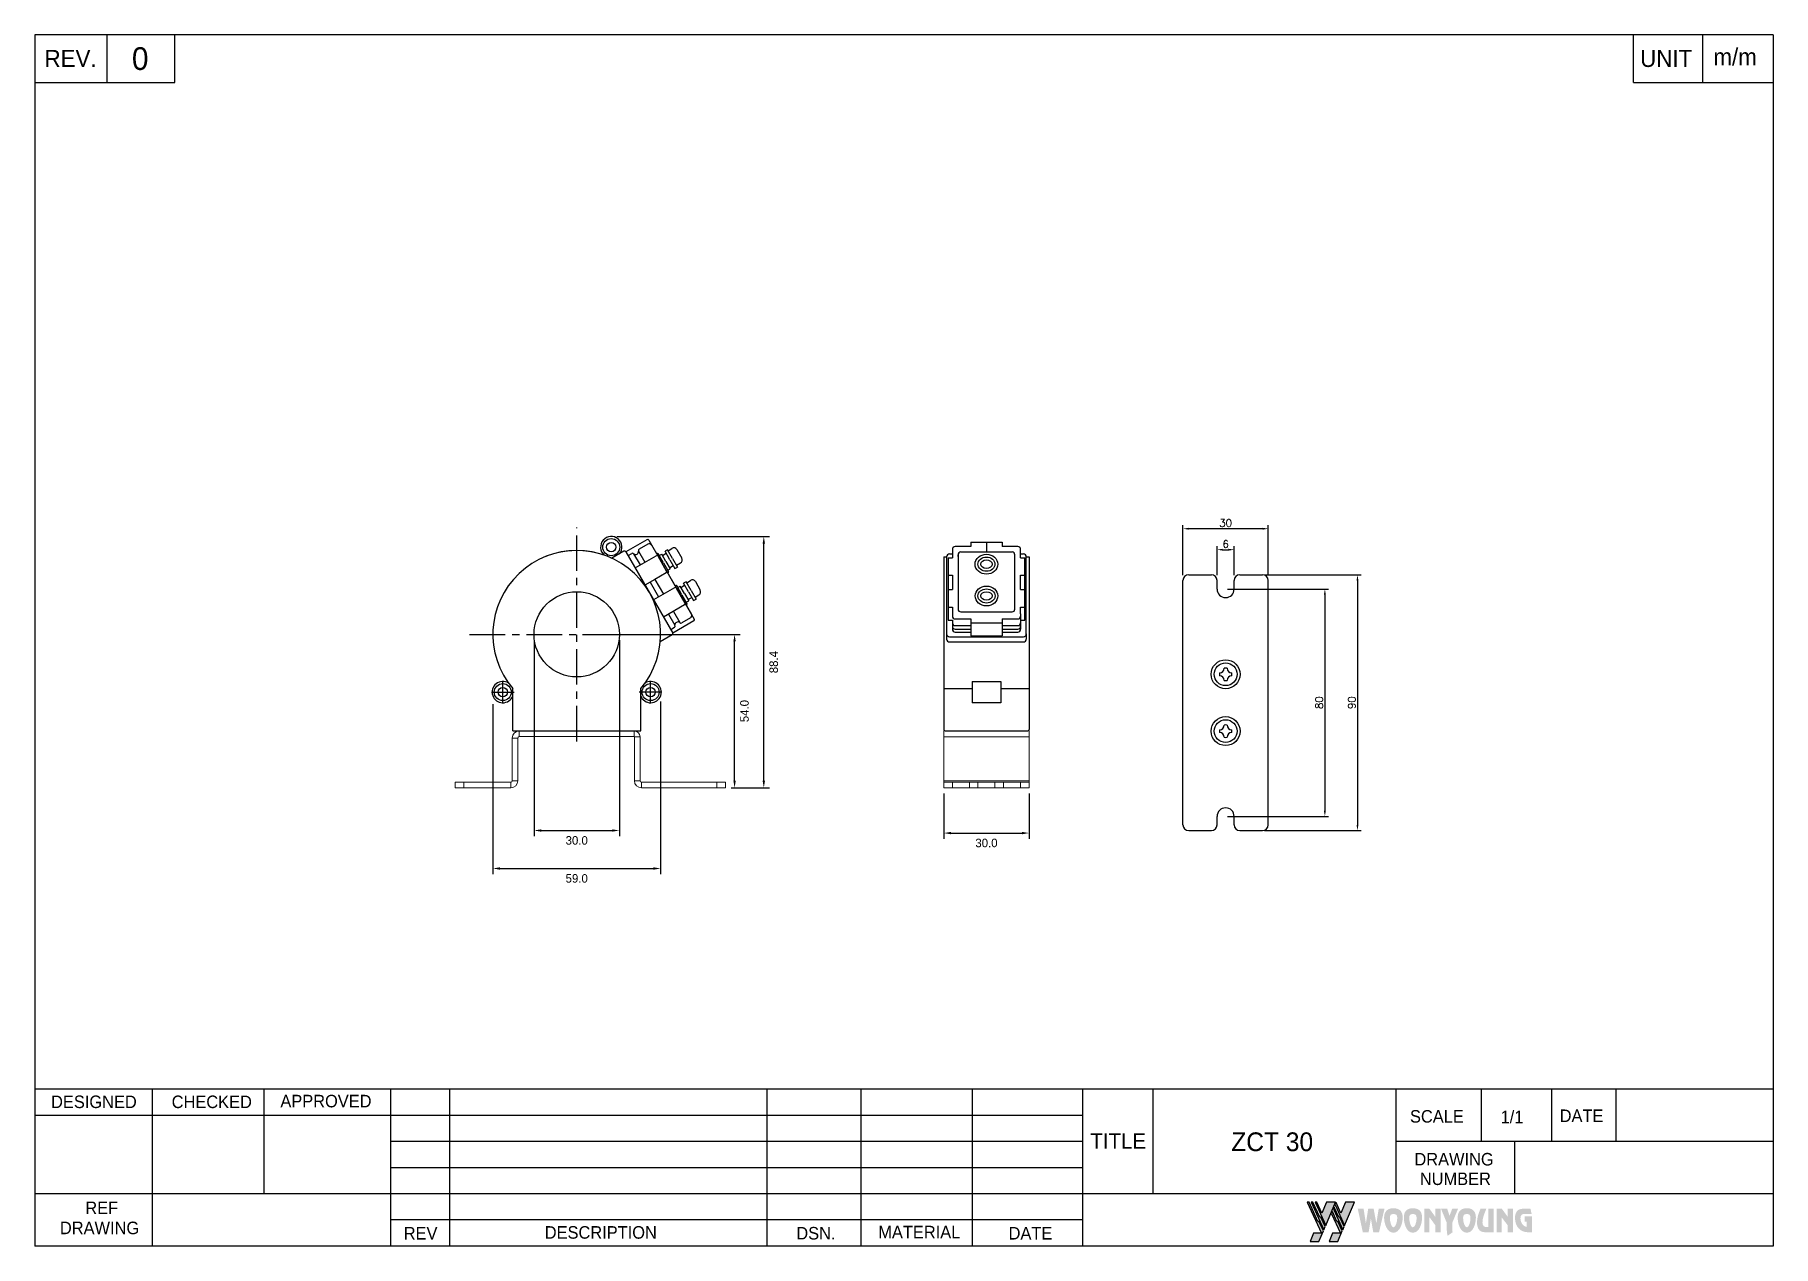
# Model space of a CAD drawing. Extents: x -85 to 526, y -59 to 368.
import ezdxf

# ---------------------------------------------------------------- set-up
doc = ezdxf.new("R2010")
doc.units = 0
doc.header["$LTSCALE"] = 10
doc.header["$PDMODE"] = 2
doc.header["$PDSIZE"] = -5
doc.linetypes.add('CENTER', pattern=[2, 1.25, -0.25, 0.25, -0.25])
doc.layers.get('0').update_dxf_attribs({"linetype": 'CONTINUOUS'})
doc.layers.get('DEFPOINTS').update_dxf_attribs({"linetype": 'CONTINUOUS'})
for name, color, linetype in [('_______1', 160, 'CONTINUOUS'), ('case', 7, 'CONTINUOUS'), ('Model', 3, 'CONTINUOUS'), ('단자판', 1, 'CONTINUOUS')]:
    doc.layers.add(name, color=color, linetype=linetype)
doc.styles.add('M', font='Gulim.ttf', dxfattribs={"height": 3})
doc.styles.add('ROMANS', font='romans.shx', dxfattribs={"height": 2.6})
doc.dimstyles.new('ISO-25', dxfattribs={"dimtxt": 2, "dimasz": 2, "dimexe": 1.25, "dimexo": 0.625, "dimgap": 0.7, "dimtad": 1, "dimrnd": 0.0005, "dimdsep": 46, "dimtxsty": 'ROMANS', "dimcen": 0, "dimclrd": 3, "dimclre": 3, "dimclrt": 4, "dimadec": 0, "dimazin": 0, "dimtfac": 1, "dimtmove": 0, "dimatfit": 3, "dimfxl": 0, "dimarcsym": 0})
doc.dimstyles.get("Standard").update_dxf_attribs({"dimtxt": 0.18, "dimasz": 0.18, "dimexe": 0.18, "dimexo": 0.0625, "dimgap": 0.09, "dimtad": 0, "dimtih": 1, "dimtoh": 1, "dimdec": 4, "dimzin": 0, "dimdsep": 46, "dimtxsty": 'Standard', "dimcen": 0.09, "dimadec": 0, "dimazin": 0, "dimtfac": 1, "dimtdec": 4, "dimtofl": 0, "dimtmove": 0, "dimatfit": 3, "dimfxl": 0, "dimtolj": 1, "dimtzin": 0, "dimarcsym": 0})

# ---------------------------------------------------------------- blocks, each defined once
blk = doc.blocks.new('*D3')
at = {"layer": 'DEFPOINTS', "color": 0}
for p in [(234.73, 102.71), (264.73, 102.71), (264.73, 86.79)]:
    blk.add_point(p, dxfattribs=at)
at = {"layer": 'Model', "lineweight": -2}
for p, q in [((234.73, 100.71), (234.73, 84.79)), ((264.73, 100.71), (264.73, 84.79)), ((237.23, 86.79), (262.23, 86.79))]:
    blk.add_line(p, q, dxfattribs=at)
at = {"layer": 'Model'}
for points in [[(237.23, 87.2), (237.23, 86.37), (234.73, 86.79)], [(262.23, 87.2), (262.23, 86.37), (264.73, 86.79)]]:
    blk.add_solid(points, dxfattribs=at)
at = {"layer": 'Model', "color": 2, "insert": (249.73, 83.29), "char_height": 3, "attachment_point": 5}
blk.add_mtext('\\A1;30.0', dxfattribs=at)
blk = doc.blocks.new('*D6')
at = {"layer": 'DEFPOINTS', "color": 0}
for p in [(90.6, 156.71), (120.6, 156.71), (120.6, 87.69)]:
    blk.add_point(p, dxfattribs=at)
at = {"layer": 'Model', "lineweight": -2}
for p, q in [((90.6, 154.71), (90.6, 85.69)), ((120.6, 154.71), (120.6, 85.69)), ((93.1, 87.69), (118.1, 87.69))]:
    blk.add_line(p, q, dxfattribs=at)
at = {"layer": 'Model'}
for points in [[(93.1, 88.1), (93.1, 87.27), (90.6, 87.69)], [(118.1, 88.1), (118.1, 87.27), (120.6, 87.69)]]:
    blk.add_solid(points, dxfattribs=at)
at = {"layer": 'Model', "color": 2, "insert": (105.6, 84.19), "char_height": 3, "attachment_point": 5}
blk.add_mtext('\\A1;30.0', dxfattribs=at)
blk = doc.blocks.new('*D7')
at = {"layer": 'DEFPOINTS', "color": 0}
for p in [(135.1, 135.04), (76.1, 134.13), (135.1, 74.32)]:
    blk.add_point(p, dxfattribs=at)
at = {"layer": 'Model', "lineweight": -2}
for p, q in [((76.1, 132.13), (76.1, 72.32)), ((135.1, 133.04), (135.1, 72.32)), ((78.6, 74.32), (132.6, 74.32))]:
    blk.add_line(p, q, dxfattribs=at)
at = {"layer": 'Model'}
for points in [[(78.6, 74.74), (78.6, 73.9), (76.1, 74.32)], [(132.6, 74.74), (132.6, 73.9), (135.1, 74.32)]]:
    blk.add_solid(points, dxfattribs=at)
at = {"layer": 'Model', "color": 2, "insert": (105.6, 70.82), "char_height": 3, "attachment_point": 5}
blk.add_mtext('\\A1;59.0', dxfattribs=at)
blk = doc.blocks.new('*D8')
at = {"layer": 'DEFPOINTS', "color": 0}
for p in [(105.6, 156.71), (161.13, 156.71), (157.9, 102.71)]:
    blk.add_point(p, dxfattribs=at)
at = {"layer": 'Model', "lineweight": -2}
for p, q in [((107.6, 156.71), (163.13, 156.71)), ((161.13, 105.21), (161.13, 154.21)), ((159.9, 102.71), (163.13, 102.71))]:
    blk.add_line(p, q, dxfattribs=at)
at = {"layer": 'Model'}
for points in [[(160.71, 154.21), (161.54, 154.21), (161.13, 156.71)], [(160.71, 105.21), (161.54, 105.21), (161.13, 102.71)]]:
    blk.add_solid(points, dxfattribs=at)
at = {"layer": 'Model', "color": 2, "insert": (164.63, 129.71), "char_height": 3, "attachment_point": 5, "rotation": 90}
blk.add_mtext('\\A1;54.0', dxfattribs=at)
blk = doc.blocks.new('*D9')
at = {"layer": 'DEFPOINTS', "color": 0}
for p in [(117.74, 191.14), (171.4, 191.14), (157.9, 102.71)]:
    blk.add_point(p, dxfattribs=at)
at = {"layer": 'Model', "lineweight": -2}
for p, q in [((119.74, 191.14), (173.4, 191.14)), ((171.4, 105.21), (171.4, 188.64)), ((159.9, 102.71), (173.4, 102.71))]:
    blk.add_line(p, q, dxfattribs=at)
at = {"layer": 'Model'}
for points in [[(170.99, 188.64), (171.82, 188.64), (171.4, 191.14)], [(170.99, 105.21), (171.82, 105.21), (171.4, 102.71)]]:
    blk.add_solid(points, dxfattribs=at)
at = {"layer": 'Model', "color": 2, "insert": (174.9, 146.93), "char_height": 3, "attachment_point": 5, "rotation": 90}
blk.add_mtext('\\A1;88.4', dxfattribs=at)
blk = doc.blocks.new('yyWOONYOUNG(단색)')
at = {"layer": '_______1'}
for points in [[(0.6, 0), (0, 0), (4.23, -9.26), (1.86, -9.26), (0.86, -11.7), (3.47, -11.7), (4.83, -8.59), (3.47, -5.73), (3.17, -5.73), (0.6, 0)], [(1.71, 0), (1.16, 0), (4.98, -8.23), (5.39, -7.25), (4.08, -4.51), (3.78, -4.51), (1.71, 0)], [(5.79, 0), (4.38, -3.29), (2.87, 0), (2.37, 0), (5.54, -6.95), (8.46, 0), (5.79, 0)], [(11.18, -6.95), (14.1, 0), (11.43, 0), (10.07, -3.29), (8.61, -0.12), (8.36, -0.8), (11.18, -6.95)], [(9.92, -9.26), (7.55, -9.26), (6.5, -11.7), (9.11, -11.7), (10.47, -8.59), (9.16, -5.73), (8.81, -5.73), (7.5, -2.8), (7.25, -3.47), (9.92, -9.26)], [(10.63, -8.23), (11.03, -7.25), (9.77, -4.51), (9.42, -4.51), (8.06, -1.46), (7.8, -2.07), (10.63, -8.23)], [(21.47, -8.98), (19.73, -8.98), (19.04, -4.87), (18.35, -8.98), (16.61, -8.98), (15.1, -1.94), (16.84, -1.94), (17.53, -6.32), (18.23, -1.94), (19.85, -1.94), (20.66, -6.32), (21.36, -1.94), (23.1, -1.94), (21.47, -8.98)], [(39.89, -8.98), (38.27, -8.98), (38.27, -6.86), (36.65, -4.6), (36.53, -4.6), (36.53, -8.98), (35.02, -8.98), (35.02, -1.94), (36.53, -1.94), (38.27, -4.33), (38.27, -1.94), (39.89, -1.94), (39.89, -8.98)], [(61.55, -8.98), (59.93, -8.98), (59.93, -6.86), (58.19, -4.6), (58.19, -8.98), (56.68, -8.98), (56.68, -1.94), (58.19, -1.94), (59.93, -4.33), (59.93, -1.94), (61.55, -1.94), (61.55, -8.98)]]:
    blk.add_hatch(color=7, dxfattribs=at).paths.add_polyline_path(points)
h = blk.add_hatch(color=7, dxfattribs=at)
edge = h.paths.add_edge_path(flags=16)
edge.add_spline(control_points=[(25.76, -9.12), (27.61, -9.12), (28.54, -6.46), (28.54, -4.6), (28.54, -3.13), (27.96, -1.8), (25.76, -1.8), (23.67, -1.8), (22.98, -3.13), (22.98, -4.6), (22.98, -6.46), (23.91, -9.12), (25.76, -9.12), (25.76, -9.12), (25.76, -9.12), (25.76, -9.12)], knot_values=[0, 0, 0, 0, 1, 1, 1, 2, 2, 2, 3, 3, 3, 4, 4, 4, 5, 5, 5, 5], degree=3, periodic=0)
edge = h.paths.add_edge_path()
edge.add_spline(control_points=[(25.76, -7.52), (25.18, -7.52), (24.72, -5.92), (24.72, -4.73), (24.72, -3.8), (24.95, -3.53), (25.76, -3.53), (26.57, -3.53), (26.92, -3.8), (26.92, -4.73), (26.92, -5.92), (26.34, -7.52), (25.76, -7.52), (25.76, -7.52), (25.76, -7.52), (25.76, -7.52)], knot_values=[0, 0, 0, 0, 1, 1, 1, 2, 2, 2, 3, 3, 3, 4, 4, 4, 5, 5, 5, 5], degree=3, periodic=0)
h = blk.add_hatch(color=7, dxfattribs=at)
edge = h.paths.add_edge_path(flags=16)
edge.add_spline(control_points=[(31.55, -9.12), (33.52, -9.12), (34.33, -6.46), (34.33, -4.6), (34.33, -3.13), (33.75, -1.8), (31.55, -1.8), (29.47, -1.8), (28.88, -3.13), (28.88, -4.6), (28.88, -6.46), (29.7, -9.12), (31.55, -9.12), (31.55, -9.12), (31.55, -9.12), (31.55, -9.12)], knot_values=[0, 0, 0, 0, 1, 1, 1, 2, 2, 2, 3, 3, 3, 4, 4, 4, 5, 5, 5, 5], degree=3, periodic=0)
edge = h.paths.add_edge_path()
edge.add_spline(control_points=[(31.55, -7.52), (30.97, -7.52), (30.51, -5.92), (30.51, -4.73), (30.51, -3.8), (30.85, -3.53), (31.55, -3.53), (32.36, -3.53), (32.71, -3.8), (32.71, -4.73), (32.71, -5.92), (32.24, -7.52), (31.55, -7.52), (31.55, -7.52), (31.55, -7.52), (31.55, -7.52)], knot_values=[0, 0, 0, 0, 1, 1, 1, 2, 2, 2, 3, 3, 3, 4, 4, 4, 5, 5, 5, 5], degree=3, periodic=0)
h = blk.add_hatch(color=7, dxfattribs=at)
edge = h.paths.add_edge_path()
edge.add_spline(control_points=[(43.36, -6.19), (43.36, -7.92), (43.36, -7.92), (43.36, -7.92), (43.36, -8.32), (43.36, -8.58), (43.48, -8.98), (41.97, -10.05), (41.97, -10.05), (41.97, -10.05), (41.86, -9.52), (41.74, -8.98), (41.74, -8.45), (41.74, -6.19), (41.74, -6.19), (41.74, -6.19), (40, -1.94), (40, -1.94), (40, -1.94), (41.86, -1.94), (41.86, -1.94), (41.86, -1.94), (42.55, -4.07), (42.55, -4.07), (42.55, -4.07), (43.36, -1.94), (43.36, -1.94), (43.36, -1.94), (45.1, -1.94), (45.1, -1.94), (45.1, -1.94), (45.1, -1.94), (43.36, -6.19), (43.36, -6.19)], knot_values=[0, 0, 0, 0, 1, 1, 1, 2, 2, 2, 3, 3, 3, 4, 4, 4, 5, 5, 5, 6, 6, 6, 7, 7, 7, 8, 8, 8, 9, 9, 9, 10, 10, 10, 11, 11, 11, 11], degree=3, periodic=0)
h = blk.add_hatch(color=7, dxfattribs=at)
edge = h.paths.add_edge_path(flags=16)
edge.add_spline(control_points=[(47.77, -9.12), (49.62, -9.12), (50.43, -6.46), (50.43, -4.6), (50.43, -3.13), (49.85, -1.8), (47.77, -1.8), (45.57, -1.8), (44.99, -3.13), (44.99, -4.6), (44.99, -6.46), (45.8, -9.12), (47.77, -9.12), (47.77, -9.12), (47.77, -9.12), (47.77, -9.12)], knot_values=[0, 0, 0, 0, 1, 1, 1, 2, 2, 2, 3, 3, 3, 4, 4, 4, 5, 5, 5, 5], degree=3, periodic=0)
edge = h.paths.add_edge_path()
edge.add_spline(control_points=[(47.77, -7.52), (47.07, -7.52), (46.61, -5.92), (46.61, -4.73), (46.61, -3.8), (46.95, -3.53), (47.77, -3.53), (48.46, -3.53), (48.81, -3.8), (48.81, -4.73), (48.81, -5.92), (48.34, -7.52), (47.77, -7.52), (47.77, -7.52), (47.77, -7.52), (47.77, -7.52)], knot_values=[0, 0, 0, 0, 1, 1, 1, 2, 2, 2, 3, 3, 3, 4, 4, 4, 5, 5, 5, 5], degree=3, periodic=0)
h = blk.add_hatch(color=7, dxfattribs=at)
edge = h.paths.add_edge_path()
edge.add_spline(control_points=[(55.76, -8.98), (53.21, -8.98), (53.21, -8.98), (53.21, -8.98), (51.35, -8.98), (50.78, -7.66), (50.78, -6.06), (50.78, -4.6), (51.24, -3.27), (51.82, -1.94), (53.56, -1.94), (53.56, -1.94), (53.56, -1.94), (53.21, -2.87), (52.4, -4.6), (52.4, -6.06), (52.4, -7.39), (53.21, -7.39), (53.56, -7.39), (54.14, -7.39), (54.14, -7.39), (54.14, -7.39), (54.14, -1.94), (54.14, -1.94), (54.14, -1.94), (55.76, -1.94), (55.76, -1.94), (55.76, -1.94), (55.76, -1.94), (55.76, -8.98), (55.76, -8.98)], knot_values=[0, 0, 0, 0, 1, 1, 1, 2, 2, 2, 3, 3, 3, 4, 4, 4, 5, 5, 5, 6, 6, 6, 7, 7, 7, 8, 8, 8, 9, 9, 9, 10, 10, 10, 10], degree=3, periodic=0)
h = blk.add_hatch(color=7, dxfattribs=at)
edge = h.paths.add_edge_path()
edge.add_spline(control_points=[(65.6, -5.8), (65.02, -5.8), (65.02, -5.8), (65.02, -5.8), (65.02, -4.2), (65.02, -4.2), (65.02, -4.2), (67.22, -4.2), (67.22, -4.2), (67.22, -4.2), (67.22, -8.98), (67.22, -8.98), (67.22, -8.98), (65.95, -8.98), (65.95, -8.98), (65.95, -8.98), (63.87, -8.98), (62.13, -7.39), (62.13, -4.73), (62.13, -3.27), (62.71, -1.94), (64.56, -1.94), (66.76, -1.94), (66.76, -1.94), (66.76, -1.94), (67.11, -3.53), (67.11, -3.53), (67.11, -3.53), (64.91, -3.53), (64.91, -3.53), (64.91, -3.53), (64.56, -3.53), (63.75, -3.53), (63.75, -4.87), (63.75, -6.06), (64.56, -7.25), (65.6, -7.39), (65.6, -7.39), (65.6, -5.8), (65.6, -5.8)], knot_values=[0, 0, 0, 0, 1, 1, 1, 2, 2, 2, 3, 3, 3, 4, 4, 4, 5, 5, 5, 6, 6, 6, 7, 7, 7, 8, 8, 8, 9, 9, 9, 10, 10, 10, 11, 11, 11, 12, 12, 12, 13, 13, 13, 13], degree=3, periodic=0)
at = {"layer": '_______1', "color": 7}
for points in [[(0.6, 0), (0, 0), (4.23, -9.26), (1.86, -9.26), (0.86, -11.7), (3.47, -11.7), (4.83, -8.59), (3.47, -5.73), (3.17, -5.73), (0.6, 0)], [(1.71, 0), (1.16, 0), (4.98, -8.23), (5.39, -7.25), (4.08, -4.51), (3.78, -4.51), (1.71, 0)], [(5.79, 0), (4.38, -3.29), (2.87, 0), (2.37, 0), (5.54, -6.95), (8.46, 0), (5.79, 0)], [(11.18, -6.95), (14.1, 0), (11.43, 0), (10.07, -3.29), (8.61, -0.12), (8.36, -0.8), (11.18, -6.95)], [(9.92, -9.26), (7.55, -9.26), (6.5, -11.7), (9.11, -11.7), (10.47, -8.59), (9.16, -5.73), (8.81, -5.73), (7.5, -2.8), (7.25, -3.47), (9.92, -9.26)], [(10.63, -8.23), (11.03, -7.25), (9.77, -4.51), (9.42, -4.51), (8.06, -1.46), (7.8, -2.07), (10.63, -8.23)]]:
    blk.add_lwpolyline(points, close=True, dxfattribs=at)
blk = doc.blocks.new('*D20')
at = {"color": 3, "lineweight": -2}
for p, q in [((330.86, 177.49), (330.86, 187.75)), ((332.86, 186.5), (334.86, 186.5)), ((336.86, 177.49), (336.86, 187.75))]:
    blk.add_line(p, q, dxfattribs=at)
at = {"color": 3}
for points in [[(332.86, 186.84), (332.86, 186.17), (330.86, 186.5)], [(334.86, 186.84), (334.86, 186.17), (336.86, 186.5)]]:
    blk.add_solid(points, dxfattribs=at)
at = {"layer": 'DEFPOINTS', "color": 0}
for p in [(336.86, 186.5), (330.86, 176.86), (336.86, 176.86)]:
    blk.add_point(p, dxfattribs=at)
at = {"color": 4, "insert": (333.86, 188.5), "char_height": 2.6, "attachment_point": 5, "style": 'ROMANS'}
blk.add_mtext('6', dxfattribs=at)
blk = doc.blocks.new('*D21')
at = {"color": 3, "lineweight": -2}
for p, q in [((318.86, 177.59), (318.86, 195.14)), ((346.86, 193.89), (320.86, 193.89)), ((348.86, 177.59), (348.86, 195.14))]:
    blk.add_line(p, q, dxfattribs=at)
at = {"color": 3}
for points in [[(320.86, 194.22), (320.86, 193.55), (318.86, 193.89)], [(346.86, 194.22), (346.86, 193.55), (348.86, 193.89)]]:
    blk.add_solid(points, dxfattribs=at)
at = {"layer": 'DEFPOINTS', "color": 0}
for p in [(318.86, 193.89), (318.86, 176.96), (348.86, 176.96)]:
    blk.add_point(p, dxfattribs=at)
at = {"color": 4, "insert": (333.86, 195.89), "char_height": 2.6, "attachment_point": 5, "style": 'ROMANS'}
blk.add_mtext('30', dxfattribs=at)
blk = doc.blocks.new('*D22')
at = {"color": 3, "lineweight": -2}
for p, q in [((334.49, 172.66), (370.02, 172.66)), ((368.77, 170.66), (368.77, 94.66)), ((334.49, 92.66), (370.02, 92.66))]:
    blk.add_line(p, q, dxfattribs=at)
at = {"color": 3}
for points in [[(368.43, 170.66), (369.1, 170.66), (368.77, 172.66)], [(368.43, 94.66), (369.1, 94.66), (368.77, 92.66)]]:
    blk.add_solid(points, dxfattribs=at)
at = {"layer": 'DEFPOINTS', "color": 0}
for p in [(333.86, 172.66), (333.86, 92.66), (368.77, 92.66)]:
    blk.add_point(p, dxfattribs=at)
at = {"color": 4, "insert": (366.77, 132.66), "char_height": 2.6, "attachment_point": 5, "rotation": 90, "style": 'ROMANS'}
blk.add_mtext('80', dxfattribs=at)
blk = doc.blocks.new('*D23')
at = {"color": 3, "lineweight": -2}
for p, q in [((347.49, 177.66), (381.48, 177.66)), ((380.23, 175.66), (380.23, 89.66)), ((347.49, 87.66), (381.48, 87.66))]:
    blk.add_line(p, q, dxfattribs=at)
at = {"color": 3}
for points in [[(379.9, 175.66), (380.56, 175.66), (380.23, 177.66)], [(379.9, 89.66), (380.56, 89.66), (380.23, 87.66)]]:
    blk.add_solid(points, dxfattribs=at)
at = {"layer": 'DEFPOINTS', "color": 0}
for p in [(346.86, 177.66), (346.86, 87.66), (380.23, 87.66)]:
    blk.add_point(p, dxfattribs=at)
at = {"color": 4, "insert": (378.23, 132.66), "char_height": 2.6, "attachment_point": 5, "rotation": 90, "style": 'ROMANS'}
blk.add_mtext('90', dxfattribs=at)

msp = doc.modelspace()

# ---------------------------------------------------------------- linework, layer by layer
for p, q in [((526.482, 367.698), (-85.038, 367.698)), ((-85.038, 367.698), (-85.038, -58.602)), ((-59.532, 350.895), (-59.532, 367.698)), ((-35.736, 350.895), (-35.736, 367.698)), ((477.352, 350.895), (477.352, 367.698)), ((501.752, 350.895), (501.752, 367.698)), ((526.482, 367.698), (526.482, -58.602)), ((-85.038, 350.895), (-35.736, 350.895)), ((477.352, 350.895), (526.482, 350.895)), ((130.941, 189.818), (146.941, 162.105)), ((234.726, 184.015), (234.726, 123.211)), ((234.726, 184.015), (235.727, 184.015)), ((235.726, 183.988), (235.726, 156.846)), ((236.226, 183.676), (237.726, 183.676)), ((236.226, 183.676), (236.226, 161.672)), ((236.726, 184.988), (237.726, 184.988)), ((237.726, 186.606), (237.726, 183.676)), ((244.226, 187.606), (238.726, 187.606)), ((239.726, 184.073), (239.726, 184.708)), ((239.726, 184.708), (239.726, 165.623)), ((240.726, 185.708), (258.726, 185.708)), ((244.226, 189.16), (244.226, 187.606)), ((244.226, 189.16), (255.226, 189.16)), ((249.726, 189.16), (249.726, 185.708)), ((255.226, 189.16), (255.226, 187.606)), ((260.726, 187.606), (255.226, 187.606)), ((259.726, 184.073), (259.726, 184.708)), ((259.726, 165.623), (259.726, 184.073)), ((261.726, 183.676), (261.726, 186.606)), ((261.726, 184.988), (262.726, 184.988)), ((261.726, 183.676), (263.226, 183.676)), ((263.726, 184.015), (264.726, 184.015)), ((263.726, 156.846), (263.726, 183.988)), ((264.726, 184.015), (264.726, 123.211)), ((236.226, 177.484), (237.726, 177.484)), ((237.726, 177.484), (237.726, 172.484)), ((261.726, 172.484), (261.726, 177.484)), ((261.726, 177.484), (263.226, 177.484)), ((236.226, 172.484), (237.726, 172.484)), ((261.726, 172.484), (263.226, 172.484)), ((236.226, 166.226), (237.726, 166.226)), ((237.726, 166.226), (237.726, 163.891)), ((261.726, 163.891), (261.726, 166.226)), ((261.726, 166.226), (263.226, 166.226)), ((236.226, 161.672), (237.726, 161.672)), ((237.726, 163.891), (237.726, 163.132)), ((237.726, 161.672), (237.726, 160.775)), ((237.726, 160.775), (237.726, 159.542)), ((237.726, 159.542), (237.726, 158.525)), ((238.726, 162.132), (244.226, 162.132)), ((238.726, 159.775), (244.226, 159.775)), ((240.726, 164.623), (258.726, 164.623)), ((244.226, 162.132), (244.226, 156.226)), ((244.226, 160.779), (255.226, 160.779)), ((255.226, 162.132), (260.726, 162.132)), ((255.226, 162.132), (255.226, 156.226)), ((255.226, 159.775), (260.726, 159.775)), ((261.726, 163.891), (261.726, 163.132)), ((261.726, 163.132), (261.726, 160.775)), ((261.726, 161.672), (263.226, 161.672)), ((261.726, 160.775), (261.726, 159.542)), ((261.726, 159.542), (261.726, 158.525)), ((235.726, 156.846), (235.726, 155.042)), ((236.726, 155.846), (262.726, 155.846)), ((238.726, 158.542), (244.226, 158.542)), ((244.226, 156.226), (255.226, 156.226)), ((255.226, 158.542), (260.726, 158.542)), ((263.726, 156.846), (263.726, 155.042)), ((83.099, 122.711), (83.099, 137.632)), ((128.099, 122.711), (128.099, 137.632)), ((234.726, 137.632), (244.726, 137.632)), ((244.726, 140.139), (254.726, 140.139)), ((244.726, 140.139), (244.726, 132.639)), ((254.726, 140.139), (254.726, 132.639)), ((254.726, 137.632), (264.726, 137.632)), ((254.726, 132.639), (244.726, 132.639)), ((83.099, 122.711), (128.099, 122.711)), ((235.226, 122.711), (264.226, 122.711)), ((-85.038, -3.219), (526.482, -3.219)), ((-43.689, -3.219), (-43.689, -58.452)), ((-4.431, -3.219), (-4.431, -40.041)), ((40.136, -3.219), (40.136, -12.424)), ((40.136, -3.219), (40.136, -58.602)), ((60.911, -58.452), (60.911, -3.219)), ((172.473, -3.219), (172.473, -58.602)), ((205.604, -58.452), (205.604, -3.219)), ((244.783, -58.452), (244.783, -3.219)), ((283.543, -3.219), (283.543, -21.63)), ((283.543, -3.219), (283.543, -58.452)), ((308.407, -40.041), (308.407, -3.219)), ((393.727, -3.219), (393.727, -40.041)), ((423.892, -21.63), (423.892, -3.219)), ((448.527, -3.219), (448.527, -21.63)), ((471.25, -21.63), (471.25, -3.219)), ((-85.038, -12.424), (283.543, -12.424)), ((40.136, -21.63), (283.543, -21.63)), ((393.727, -21.63), (526.482, -21.63)), ((435.43, -21.63), (435.43, -40.041)), ((40.136, -30.835), (283.543, -30.835)), ((-85.038, -40.041), (526.482, -40.041)), ((40.136, -49.247), (283.543, -49.247)), ((526.482, -58.602), (-85.038, -58.602))]:
    msp.add_line(p, q)
at = {"color": 1, "linetype": 'CENTER'}
for p, q in [((105.599, 119.053), (105.599, 194.369)), ((67.941, 156.711), (143.257, 156.711)), ((75.623, 136.389), (83.575, 136.389)), ((79.599, 132.413), (79.599, 140.365)), ((135.575, 136.389), (127.623, 136.389)), ((131.599, 132.413), (131.599, 140.365))]:
    msp.add_line(p, q, dxfattribs=at)
at = {"linetype": 'Continuous'}
for p, q in [((130.258, 190.001), (122.897, 185.751)), ((122.214, 185.934), (117.978, 183.488)), ((125.629, 185.018), (127.879, 181.121)), ((127.361, 186.018), (129.611, 182.121)), ((130.575, 188.452), (127.544, 186.702)), ((263.226, 161.672), (263.226, 183.676)), ((131.379, 175.059), (134.379, 169.863)), ((133.111, 176.059), (136.111, 170.863)), ((138.941, 175.961), (145.941, 163.837)), ((137.879, 163.801), (140.129, 159.904)), ((146.758, 161.422), (139.397, 157.172)), ((139.611, 164.801), (141.861, 160.904)), ((145.575, 162.471), (142.544, 160.721)), ((139.214, 156.489), (134.978, 154.043)), ((236.726, 154.042), (262.726, 154.042)), ((238.726, 157.525), (244.226, 157.525)), ((255.226, 157.525), (260.726, 157.525))]:
    msp.add_line(p, q, dxfattribs=at)
at = {"color": 0, "linetype": 'Continuous'}
for p, q in [((137.191, 178.992), (134.191, 184.188)), ((143.691, 167.734), (140.691, 172.93))]:
    msp.add_line(p, q, dxfattribs=at)
at = {"color": 7}
for p, q in [((320.861, 177.657), (328.861, 177.657)), ((338.861, 177.657), (346.861, 177.657)), ((318.861, 89.657), (318.861, 175.657)), ((330.861, 172.657), (330.861, 175.657)), ((336.861, 172.657), (336.861, 175.657)), ((348.861, 89.657), (348.861, 175.657)), ((330.861, 89.657), (330.861, 92.657)), ((336.861, 89.657), (336.861, 92.657)), ((320.861, 87.657), (328.861, 87.657)), ((338.861, 87.657), (346.861, 87.657))]:
    msp.add_line(p, q, dxfattribs=at)
at = {"color": 7, "linetype": 'Continuous', "lineweight": 15}
for p, q in [((125.799, 122.711), (85.399, 122.711)), ((234.726, 122.711), (234.726, 120.611)), ((264.726, 122.711), (234.726, 122.711)), ((264.726, 120.611), (264.726, 122.711)), ((82.899, 105.211), (82.899, 120.211)), ((84.899, 120.211), (84.899, 105.211)), ((85.399, 120.711), (125.799, 120.711)), ((125.899, 120.611), (125.899, 105.211)), ((127.899, 105.211), (127.899, 120.611)), ((234.726, 105.211), (234.726, 120.611)), ((264.726, 120.611), (264.726, 105.211)), ((62.899, 102.711), (62.899, 104.711)), ((62.899, 104.711), (65.899, 104.711)), ((65.899, 104.711), (82.399, 104.711)), ((154.899, 104.711), (128.399, 104.711)), ((154.899, 104.711), (157.899, 104.711)), ((157.899, 104.711), (157.899, 102.711)), ((234.726, 105.211), (234.726, 104.711)), ((234.726, 102.711), (234.726, 104.711)), ((234.726, 104.711), (237.726, 104.711)), ((237.726, 104.711), (243.726, 104.711)), ((243.726, 104.711), (246.726, 104.711)), ((246.726, 104.711), (246.726, 102.711)), ((252.726, 104.711), (246.726, 104.711)), ((252.726, 102.711), (252.726, 104.711)), ((252.726, 104.711), (255.726, 104.711)), ((255.726, 104.711), (261.726, 104.711)), ((261.726, 104.711), (264.726, 104.711)), ((264.726, 104.711), (264.726, 105.211)), ((264.726, 104.711), (264.726, 102.711)), ((65.899, 102.711), (62.899, 102.711)), ((65.899, 102.711), (82.399, 102.711)), ((128.399, 102.711), (154.899, 102.711)), ((157.899, 102.711), (154.899, 102.711)), ((237.726, 102.711), (234.726, 102.711)), ((237.726, 102.711), (243.726, 102.711)), ((246.726, 102.711), (243.726, 102.711)), ((252.726, 102.711), (246.726, 102.711)), ((255.726, 102.711), (252.726, 102.711)), ((255.726, 102.711), (261.726, 102.711)), ((264.726, 102.711), (261.726, 102.711))]:
    msp.add_line(p, q, dxfattribs=at)
at = {"color": 7, "linetype": 'Continuous', "lineweight": 0}
for p, q in [((85.399, 120.711), (85.399, 122.711)), ((125.799, 120.711), (125.799, 122.711)), ((84.899, 120.211), (82.899, 120.211)), ((125.899, 120.611), (127.899, 120.611)), ((264.726, 120.611), (234.726, 120.611)), ((65.899, 104.711), (65.899, 102.711)), ((82.399, 104.711), (82.399, 102.711)), ((84.899, 105.211), (82.899, 105.211)), ((125.899, 105.211), (127.899, 105.211)), ((128.399, 104.711), (128.399, 102.711)), ((154.899, 102.711), (154.899, 104.711)), ((234.726, 105.211), (264.726, 105.211)), ((237.726, 104.711), (237.726, 102.711)), ((243.726, 102.711), (243.726, 104.711)), ((255.726, 104.711), (255.726, 102.711)), ((261.726, 102.711), (261.726, 104.711))]:
    msp.add_line(p, q, dxfattribs=at)
at = {"const_width": 0.3}
msp.add_lwpolyline([(78.094, 146.049, -0.6128008), (113.14, 185.231, -0.9227136)], format="xyb", dxfattribs=at)
for centre, radius in [((117.745, 187.395), 3), ((117.745, 187.395), 1.65), ((105.599, 156.711), 15), ((79.599, 136.389), 3), ((79.599, 136.389), 1.65), ((131.599, 136.389), 3), ((131.599, 136.389), 1.65)]:
    msp.add_circle(centre, radius)
at = {"color": 7}
for centre, radius in [((333.861, 142.657), 5.1), ((333.861, 142.657), 4), ((333.861, 122.657), 5.1), ((333.861, 122.657), 4)]:
    msp.add_circle(centre, radius, dxfattribs=at)
for centre, radius, start, end in [((117.745, 187.395), 3.75, 321.03947, 228.566816), ((105.599, 156.711), 29.5, 319.703857, 220.296143), ((117.745, 187.395), 3.75, 268.242592, 278.96053), ((236.726, 183.988), 1, 90, 180), ((238.726, 186.606), 1, 90, 180), ((240.726, 184.708), 1, 90, 180), ((258.726, 184.708), 1, 0, 90), ((260.726, 186.606), 1, 0, 90), ((262.726, 183.988), 1, 0, 90), ((140.258, 172.68), 0.5, 30, 120), ((240.726, 165.623), 1, 180, 270), ((258.726, 165.623), 1, 270, 0), ((238.726, 163.132), 1, 180, 270), ((238.726, 160.775), 1, 180, 270), ((238.726, 159.542), 1, 180, 270), ((260.726, 163.132), 1, 270, 0), ((260.726, 160.775), 1, 270, 0), ((260.726, 159.542), 1, 270, 0), ((236.726, 156.846), 1, 180, 270), ((236.726, 155.042), 1, 180, 270), ((238.726, 158.525), 1, 180, 270), ((260.726, 158.525), 1, 270, 0), ((262.726, 156.846), 1, 270, 0), ((262.726, 155.042), 1, 270, 0), ((79.599, 136.389), 3.75, 57.850168, 338.96053), ((131.599, 136.389), 3.75, 201.03947, 122.149832), ((235.226, 123.211), 0.5, 180, 270), ((264.226, 123.211), 0.5, 270, 0)]:
    msp.add_arc(centre, radius, start, end)
at = {"linetype": 'Continuous'}
for centre, radius, start, end in [((130.508, 189.568), 0.5, 30, 120), ((122.464, 185.501), 0.5, 30, 120), ((131.075, 187.585), 1, 30, 120), ((145.075, 163.337), 1, 300, 30), ((146.508, 161.855), 0.5, 300, 30), ((138.964, 156.922), 0.5, 300, 30)]:
    msp.add_arc(centre, radius, start, end, dxfattribs=at)
at = {"color": 0}
for centre, start, end in [((133.758, 183.938), 30, 120), ((136.758, 178.742), 300, 30), ((140.258, 172.68), 30, 120), ((143.258, 167.484), 300, 30)]:
    msp.add_arc(centre, 0.5, start, end, dxfattribs=at)
at = {"color": 7}
for centre, radius, start, end in [((320.861, 175.657), 2, 90, 180), ((328.861, 175.657), 2, 0, 90), ((338.861, 175.657), 2, 90, 180), ((346.861, 175.657), 2, 0, 90), ((333.861, 172.657), 3, 180, 0), ((333.861, 142.657), 2.2, 166.863441, 193.136559), ((331.718, 144.8), 1.642, 270, 0), ((331.718, 140.515), 1.642, 0, 90), ((333.861, 142.657), 2.2, 76.863441, 103.136559), ((336.003, 144.8), 1.642, 180, 270), ((336.003, 140.515), 1.642, 90, 180), ((333.861, 142.657), 2.2, 346.863441, 13.136559), ((333.861, 142.657), 2.2, 256.863441, 283.136559), ((333.861, 122.657), 2.2, 166.863441, 193.136559), ((331.718, 124.8), 1.642, 270, 0), ((333.861, 122.657), 2.2, 76.863441, 103.136559), ((336.003, 124.8), 1.642, 180, 270), ((333.861, 122.657), 2.2, 346.863441, 13.136559), ((331.718, 120.515), 1.642, 0, 90), ((333.861, 122.657), 2.2, 256.863441, 283.136559), ((336.003, 120.515), 1.642, 90, 180), ((333.861, 92.657), 3, 0, 180), ((320.861, 89.657), 2, 180, 270), ((328.861, 89.657), 2, 270, 0), ((338.861, 89.657), 2, 180, 270), ((346.861, 89.657), 2, 270, 0)]:
    msp.add_arc(centre, radius, start, end, dxfattribs=at)
at = {"color": 7, "linetype": 'Continuous', "lineweight": 15}
for centre, radius, start, end in [((85.399, 120.211), 2.5, 90, 180), ((125.799, 120.611), 2.1, 0, 90), ((85.399, 120.211), 0.5, 90, 180), ((125.799, 120.611), 0.1, 0, 90), ((82.399, 105.211), 0.5, 270, 0), ((82.399, 105.211), 2.5, 270, 0), ((128.399, 105.211), 2.5, 180, 270), ((128.399, 105.211), 0.5, 180, 270)]:
    msp.add_arc(centre, radius, start, end, dxfattribs=at)
at = {"layer": 'case'}
for p, q in [((122.897, 185.751), (139.397, 157.172)), ((123.647, 184.452), (124.946, 185.202)), ((126.147, 180.121), (133.508, 184.371)), ((133.111, 176.059), (129.539, 173.997)), ((140.008, 173.113), (132.647, 168.863)), ((143.508, 167.051), (136.147, 162.801)), ((138.647, 158.471), (139.946, 159.221))]:
    msp.add_line(p, q, dxfattribs=at)
at = {"layer": 'case', "color": 0}
msp.add_line((137.008, 178.309), (133.111, 176.059), dxfattribs=at)
at = {"layer": 'case'}
for centre, radius, start, end in [((125.196, 184.768), 0.5, 30, 120), ((126.245, 185.952), 1.118, 236.565051, 3.434949), ((127.794, 186.268), 0.5, 120, 210), ((139.696, 159.654), 0.5, 300, 30), ((141.245, 159.971), 1.118, 56.565051, 183.434949), ((142.294, 161.154), 0.5, 210, 300)]:
    msp.add_arc(centre, radius, start, end, dxfattribs=at)
at = {"layer": 'Model', "color": 0}
for p, q in [((137.579, 186.458), (136.656, 185.93)), ((137.802, 186.072), (139.11, 186.936)), ((140.87, 186.615), (142.541, 183.548)), ((140.156, 179.868), (141.079, 180.395)), ((140.719, 181.02), (142.066, 181.822)), ((144.079, 175.199), (143.156, 174.672)), ((144.302, 174.814), (145.61, 175.678)), ((147.37, 175.356), (149.041, 172.289)), ((146.656, 168.61), (147.579, 169.137)), ((147.219, 169.762), (148.566, 170.564))]:
    msp.add_line(p, q, dxfattribs=at)
for centre, start, end in [((139.822, 185.858), 35.826695, 123.449778), ((141.404, 182.933), 300.779184, 28.402266), ((146.322, 174.6), 35.826695, 123.449778), ((147.904, 171.675), 300.779184, 28.402266)]:
    msp.add_arc(centre, 1.293, start, end, dxfattribs=at)
at = {"layer": '단자판', "color": 0}
for p, q in [((136.124, 181.84), (134.374, 184.871)), ((134.624, 184.438), (135.49, 184.938)), ((136.99, 182.34), (135.49, 184.938)), ((135.74, 184.505), (137.044, 185.258)), ((138.406, 182.899), (136.656, 185.93)), ((139.329, 183.427), (137.579, 186.458)), ((136.124, 181.84), (137.874, 178.809)), ((136.99, 182.34), (138.49, 179.742)), ((137.624, 179.242), (138.49, 179.742)), ((138.24, 180.175), (139.544, 180.928)), ((138.406, 182.899), (140.156, 179.868)), ((139.329, 183.427), (141.079, 180.395)), ((142.624, 170.582), (140.874, 173.613)), ((141.124, 173.18), (141.99, 173.68)), ((143.49, 171.082), (141.99, 173.68)), ((142.24, 173.247), (143.544, 174)), ((144.906, 171.641), (143.156, 174.672)), ((145.829, 172.168), (144.079, 175.199)), ((144.906, 171.641), (146.656, 168.61)), ((145.829, 172.168), (147.579, 169.137)), ((142.624, 170.582), (144.374, 167.551)), ((143.49, 171.082), (144.99, 168.484)), ((144.124, 167.984), (144.99, 168.484)), ((144.74, 168.917), (146.044, 169.67))]:
    msp.add_line(p, q, dxfattribs=at)
at = {"layer": '단자판', "color": 0, "linetype": 'Continuous'}
for centre in [(133.941, 184.621), (140.441, 173.363)]:
    msp.add_arc(centre, 0.5, 30, 120, dxfattribs=at)
at = {"layer": '단자판', "color": 0}
for centre in [(137.441, 178.559), (143.941, 167.301)]:
    msp.add_arc(centre, 0.5, 300, 30, dxfattribs=at)
at = {"layer": '단자판', "linetype": 'Continuous'}
for centre, major_axis, ratio in [((249.726, 181.394), (4, 0), 0.875), ((249.726, 181.394), (3, 0), 0.8333333), ((249.726, 181.394), (2, 0), 0.75), ((249.741, 170.218), (4, 0), 0.875), ((249.741, 170.218), (3, 0), 0.8333333), ((249.741, 170.218), (2, 0), 0.75)]:
    msp.add_ellipse(centre, major_axis=major_axis, ratio=ratio, dxfattribs=at)

# ---------------------------------------------------------------- block references
at = {"xscale": 1.175999999999885, "yscale": 1.176000000000005, "zscale": 1.176}
msp.add_blockref('yyWOONYOUNG(단색)', (362.579, -43.116), dxfattribs=at)

# ---------------------------------------------------------------- texts
at = {"style": 'M'}
for s, height, p in [('REV.', 6.0011, (-81.603, 356.36)), ('0', 8.002, (-50.861, 355.311)), ('UNIT', 6.0011, (479.678, 356.372)), ('m/m', 6.0011, (505.439, 356.912)), ('DESIGNED', 4.41, (-79.299, -9.981)), ('CHECKED', 4.41, (-36.878, -9.988)), ('APPROVED', 4.41, (1.361, -9.727)), ('SCALE', 4.41, (398.711, -15.102)), ('1/1', 4.41, (430.582, -15.304)), ('DATE', 4.41, (451.365, -14.887)), ('TITLE', 5.501, (286.279, -24.318)), ('ZCT 30', 6.6012, (335.839, -25.141)), ('DRAWING', 4.41, (400.267, -30.181)), ('NUMBER', 4.41, (402.177, -37.063)), ('REF', 4.41, (-67.245, -47.307)), ('DRAWING', 4.41, (-76.191, -54.36)), ('REV', 4.41, (44.752, -56.243)), ('DESCRIPTION', 4.41, (94.356, -55.942)), ('DSN.', 4.41, (182.846, -56.226)), ('MATERIAL', 4.41, (211.675, -55.816)), ('DATE', 4.41, (257.518, -56.229))]:
    msp.add_text(s, height=height, dxfattribs=at).set_placement(p)

# ---------------------------------------------------------------- dimensions: what is measured, and where the dimension line sits
at = {"color": 7}
for base, p1, p2, picture, middle in [((318.861, 193.888), (348.861, 176.96), (318.861, 176.96), '*D21', (333.861, 195.888)), ((336.861, 186.502), (330.861, 176.864), (336.861, 176.864), '*D20', (333.861, 188.502))]:
    dim = msp.add_linear_dim(base=base, p1=p1, p2=p2, angle=180, dimstyle='ISO-25', override={"dimtxt": 5}, dxfattribs=at)
    dim.commit()
    dim.dimension.update_dxf_attribs({"geometry": picture, "text_midpoint": middle})
for base, p1, p2, picture, middle in [((380.23, 87.657), (346.861, 177.657), (346.861, 87.657), '*D23', (378.23, 132.657)), ((368.765, 92.657), (333.861, 172.657), (333.861, 92.657), '*D22', (366.765, 132.657))]:
    dim = msp.add_linear_dim(base=base, p1=p1, p2=p2, angle=90, dimstyle='ISO-25')
    dim.commit()
    dim.dimension.update_dxf_attribs({"geometry": picture, "text_midpoint": middle})
at = {"layer": 'Model'}
for base, p2, picture, middle in [((171.402, 191.145), (117.745, 191.145), '*D9', (174.902, 146.928)), ((161.125, 156.711), (105.599, 156.711), '*D8', (164.625, 129.711))]:
    dim = msp.add_linear_dim(base=base, p1=(157.899, 102.711), p2=p2, angle=90, dimstyle='Standard', override={"dimtxt": 3, "dimasz": 2.5, "dimexe": 2, "dimexo": 2, "dimgap": 2, "dimtad": 2, "dimtih": 0, "dimtoh": 0, "dimdec": 1, "dimzin": 1, "dimcen": 2.5, "dimclrd": 256, "dimclre": 256, "dimclrt": 2, "dimtofl": 1}, dxfattribs=at)
    dim.commit()
    dim.dimension.update_dxf_attribs({"geometry": picture, "text_midpoint": middle})
for base, p1, p2, picture, middle in [((120.599, 87.686), (90.599, 156.711), (120.599, 156.711), '*D6', (105.599, 84.186)), ((135.099, 74.32), (76.099, 134.129), (135.099, 135.042), '*D7', (105.599, 70.82)), ((264.726, 86.787), (234.726, 102.711), (264.726, 102.711), '*D3', (249.726, 83.287))]:
    dim = msp.add_linear_dim(base=base, p1=p1, p2=p2, dimstyle='Standard', override={"dimtxt": 3, "dimasz": 2.5, "dimexe": 2, "dimexo": 2, "dimgap": 2, "dimtad": 2, "dimtih": 0, "dimtoh": 0, "dimdec": 1, "dimzin": 1, "dimcen": 2.5, "dimclrd": 256, "dimclre": 256, "dimclrt": 2, "dimtofl": 1}, dxfattribs=at)
    dim.commit()
    dim.dimension.update_dxf_attribs({"geometry": picture, "text_midpoint": middle})

doc.saveas('drawing.dxf')
